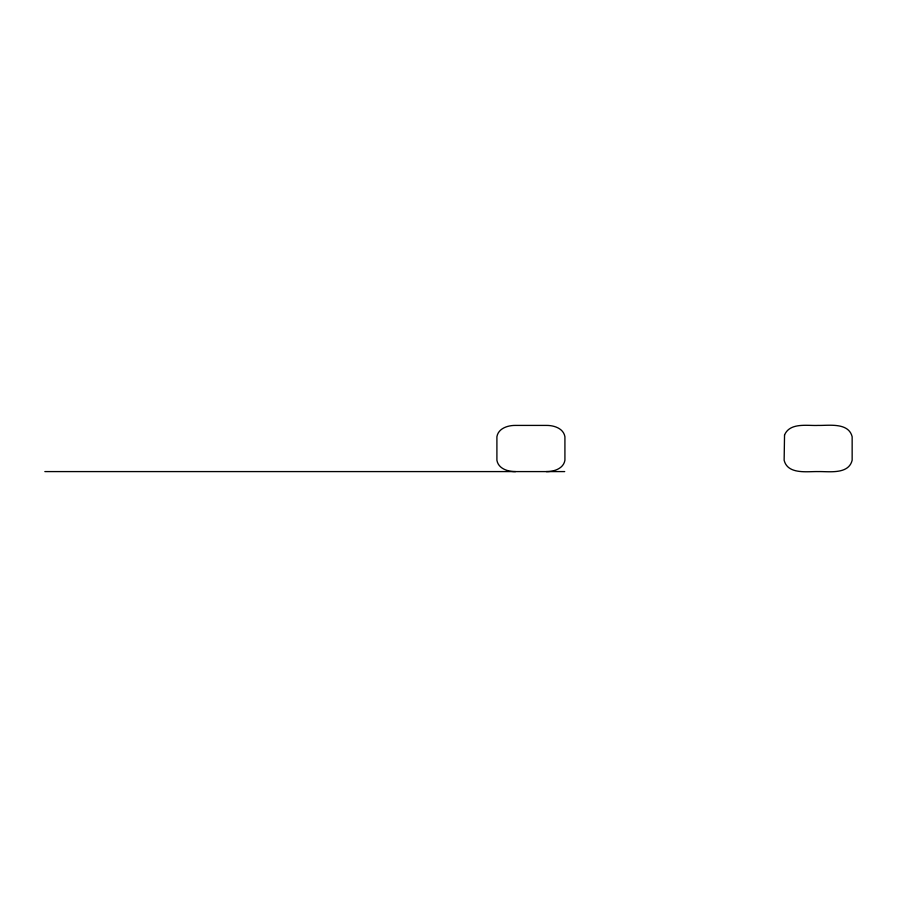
<?xml version="1.0" encoding="UTF-8"?>
<svg xmlns="http://www.w3.org/2000/svg" width="897" height="897" viewBox="0 0 897 897"><rect width="100%" height="100%" fill="white"/><g stroke="black" fill="none" stroke-linecap="round" stroke-linejoin="round"><path stroke-width="1.35" d="M546.295 471.587C553.797 471.699 563.473 468.75 564.919 460.262L564.919 436.738C563.473 428.25 553.797 425.301 546.295 425.413L515.528 425.413C508.027 425.301 498.34 428.25 496.904 436.738L496.904 460.262C498.34 468.75 508.027 471.699 515.528 471.587M44.85 471.587L564.706 471.587M784.539 434.989L784.135 460.262C787.712 474.816 807.479 471.317 818.142 471.587C828.806 471.317 848.573 474.816 852.15 460.262L852.15 436.738C848.573 422.184 828.806 425.683 818.142 425.413C807.547 425.963 789.965 422.184 784.539 434.989"/></g></svg>
